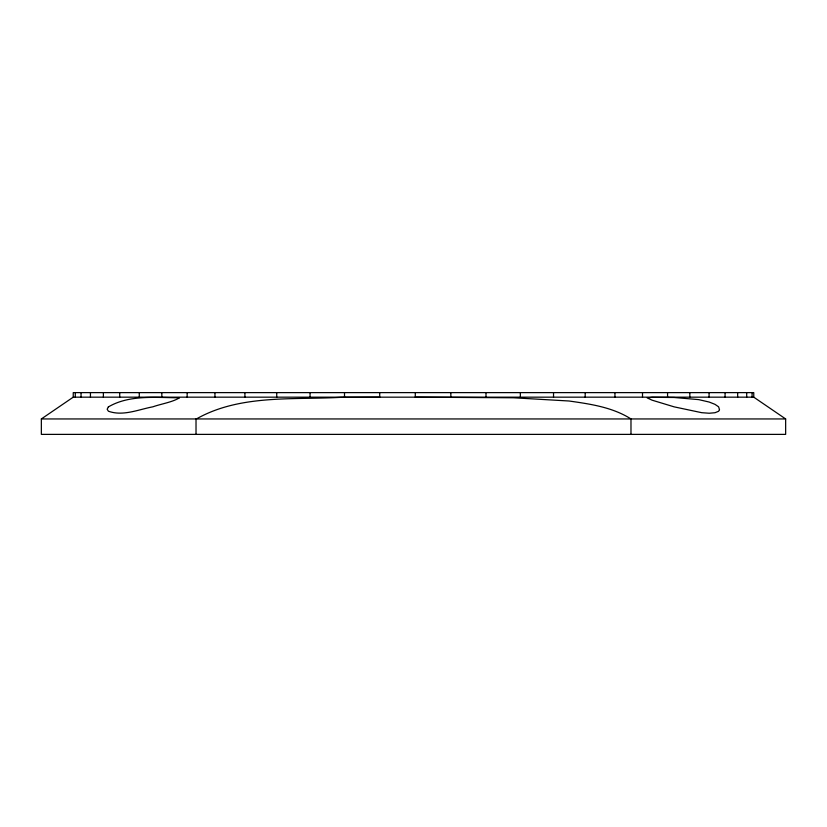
<?xml version="1.0" encoding="UTF-8"?>
<svg xmlns="http://www.w3.org/2000/svg" width="827" height="827" viewBox="0 0 827 827"><rect width="100%" height="100%" fill="white"/><g stroke="black" fill="none" stroke-linecap="round" stroke-linejoin="round"><path stroke-width="1.24" d="M41.35 418.948L73.241 397.167L753.759 397.167L785.65 418.948L785.65 434.382L41.35 434.382L41.35 418.948L785.65 418.948M196.412 418.948C239.933 394.221 293.254 400.041 341.396 397.311L379.541 397.198M753.759 397.167L753.759 392.618L73.241 392.618L73.241 397.167M752.084 392.618L752.084 397.167M746.698 392.618L746.698 397.167M737.663 392.618L737.663 397.167M725.072 392.618L725.072 397.167M709.07 392.618L709.07 397.167M689.832 392.618L689.832 397.167M667.565 392.618L667.565 397.167M642.507 392.618L642.507 397.167M630.98 434.382L630.98 418.948C612.528 407.215 590.271 404.01 569.028 401.002L513.526 397.777L415.288 397.167L415.288 392.618M614.947 392.618L614.947 397.167M585.185 392.618L585.185 397.167M553.532 392.618L553.532 397.167M520.348 392.618L520.348 397.167M485.997 392.618L485.997 397.167M450.849 392.618L450.849 397.167M379.717 392.618L379.717 397.167M344.508 392.618L344.508 397.167M310.053 392.618L310.053 397.167M276.735 392.618L276.735 397.167M244.916 392.618L244.916 397.167M214.948 392.618L214.948 397.167M196.02 418.948L196.02 434.382M187.15 392.618L187.15 397.167M161.834 392.618L161.834 397.167M139.277 392.618L139.277 397.167M119.719 392.618L119.719 397.167M103.385 392.618L103.385 397.167M90.443 392.618L90.443 397.167M81.046 392.618L81.046 397.167M75.288 392.618L75.288 397.167M108.337 406.946L107.159 409.231L108.399 411.205C122.903 416.488 138.409 409.541 152.861 406.812C161.317 403.855 172.564 402.17 179.5 397.777C156.024 397.735 129.384 394.52 108.337 406.946M719.5 409.654L718.601 411.288L714.983 412.725L709.204 413.242L701.689 412.683L674.139 406.853L652.089 400.175L647.231 397.932L652.089 397.301L674.139 397.487L698.753 399.627L709.204 402.056L714.983 404.341L718.601 406.812L719.5 409.654"/></g></svg>
